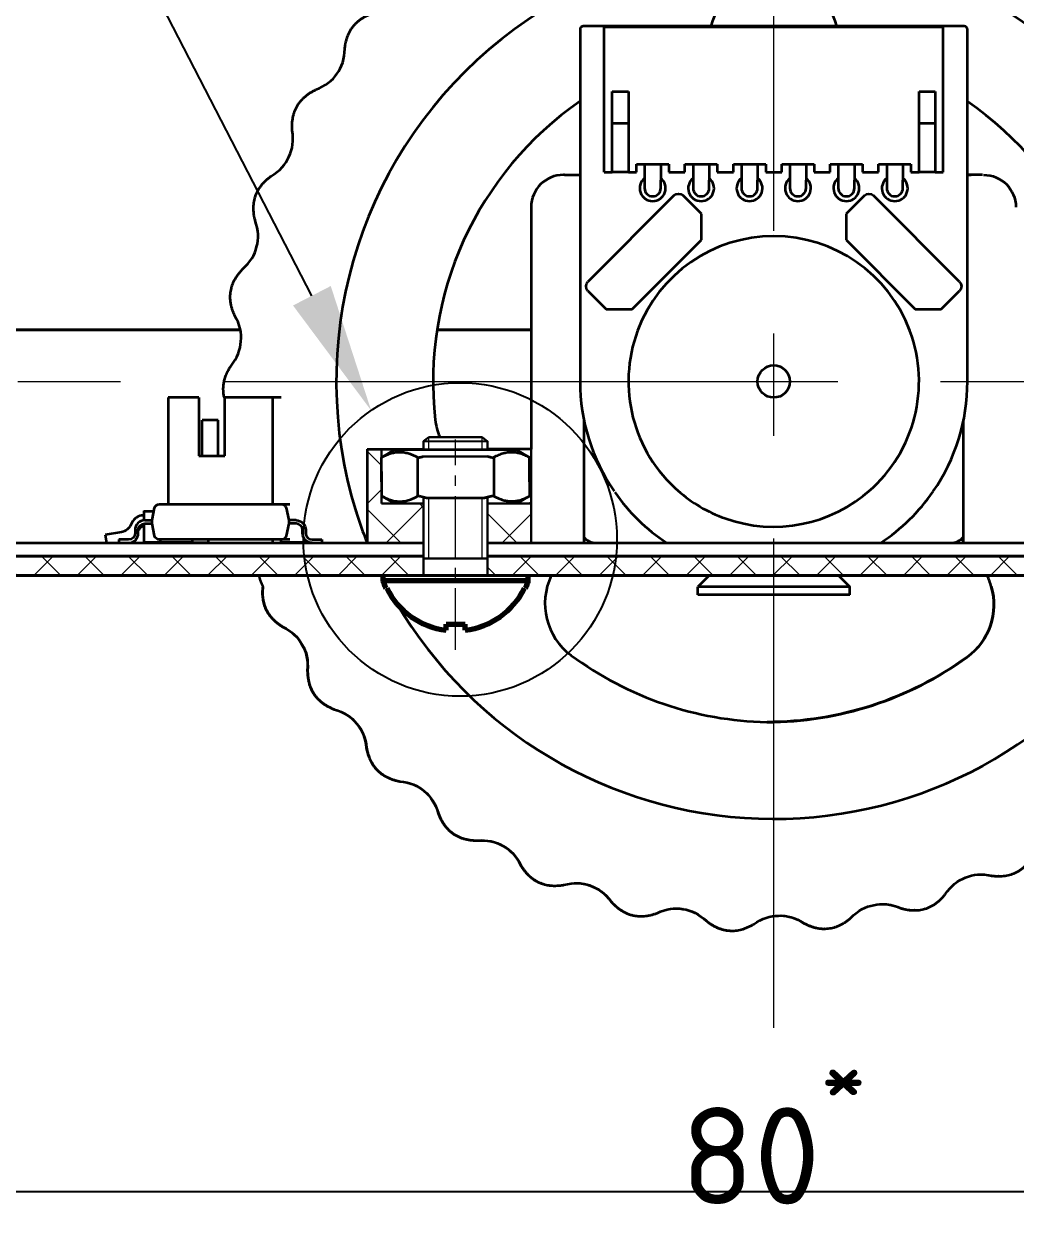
# Model space of a CAD drawing. Header units: millimetres. Extents: x -3633 to 871, y -630 to 261.
# Drawn here: x -569.53 to -538.81, y -323.44 to -286.03 of the extents above; entities that cross this region are included whole.
import ezdxf
from ezdxf import colors
from ezdxf.entities.mleader import LeaderData, LeaderLine
from ezdxf.math import Vec2, Vec3

# ---------------------------------------------------------------- set-up
doc = ezdxf.new("R2010")
doc.units = ezdxf.units.MM
doc.linetypes.add('CENTER2', pattern=[28.575, 19.05, -3.175, 3.175, -3.175])
for name, color, linetype, lineweight in [('Sheet', 7, 'Continuous', 30), ('Размерные линии', 7, 'Continuous', 15), ('Сплошная толстая основная', 7, 'Continuous', 70), ('Сплошная тонкая', 7, 'Continuous', 20), ('Штриховка', 7, 'Continuous', 9)]:
    doc.layers.add(name, color=color, linetype=linetype, lineweight=lineweight)
doc.styles.add('Main', font='isocpeur.ttf', dxfattribs={"height": 3})
doc.styles.get("Standard").update_dxf_attribs({"font": 'arial.ttf'})
doc.dimstyles.new('ISO-25', dxfattribs={"dimtxt": 3, "dimasz": 4, "dimexe": 1.25, "dimexo": 0.625, "dimtad": 1, "dimtoh": 1, "dimtxsty": 'Main', "dimcen": 2.5, "dimadec": 0, "dimazin": 0, "dimtfac": 1, "dimtmove": 0, "dimatfit": 3, "dimfxl": 1, "dimarcsym": 0})

# ---------------------------------------------------------------- blocks, each defined once
blk = doc.blocks.new('*D79')
at = {"layer": 'Defpoints', "color": 0, "transparency": 16777216}
for p in [(-586.315, -308.618), (-506.306, -308.62), (-506.306, -322.188)]:
    blk.add_point(p, dxfattribs=at)
at = {"layer": 'Размерные линии', "color": 0, "lineweight": -2, "transparency": 16777216}
for p, q in [((-586.315, -309.243), (-586.315, -323.438)), ((-506.306, -309.245), (-506.306, -323.438)), ((-582.315, -322.188), (-510.306, -322.188))]:
    blk.add_line(p, q, dxfattribs=at)
at = {"layer": 'Размерные линии', "color": 0, "transparency": 16777216}
for points in [[(-582.315, -321.521), (-582.315, -322.854), (-586.315, -322.188)], [(-510.306, -321.521), (-510.306, -322.854), (-506.306, -322.188)]]:
    blk.add_solid(points, dxfattribs=at)
at = {"layer": 'Размерные линии', "color": 0, "transparency": 16777216, "insert": (-546.311, -320.063), "char_height": 3, "width": 4.40385, "attachment_point": 5, "style": 'Main'}
blk.add_mtext('80{\\H0.7x;\\S*^ ;}', dxfattribs=at)

msp = doc.modelspace()

# ---------------------------------------------------------------- hatches: boundary and pattern name
at = {"layer": 'Сплошная тонкая', "lineweight": 0}
h = msp.add_hatch(dxfattribs=at)
h.set_pattern_fill('ANSI37', color=256, scale=0.3, angle=270)
h.set_pattern_definition([(315, (-1994.3762, -598.36485), (0.6735192, 0.6735192), []), (45, (-1994.3762, -598.36485), (-0.6735192, 0.6735192), [])])
h.paths.add_polyline_path([(-489.815, -295.498), (-491.315, -295.498), (-491.315, -300.498), (-491.315, -302.509), (-491.315, -302.509), (-494.114, -302.509), (-493.514, -303.109), (-489.815, -303.109)])
h.paths.add_polyline_path([(-601.315, -295.498), (-602.815, -295.498), (-602.815, -303.109), (-599.047, -303.114), (-598.563, -302.523), (-599.012, -302.523), (-601.315, -302.523), (-601.315, -300.511)])
edge = h.paths.add_edge_path()
edge.add_line((-587.326, -302.505), (-591.315, -302.523))
edge.add_line((-591.315, -302.523), (-594.138, -302.523))
edge.add_line((-594.138, -302.523), (-593.552, -303.109))
edge.add_line((-593.552, -303.109), (-591.315, -303.109))
edge.add_line((-591.315, -303.109), (-587.166, -303.109))
edge.add_ellipse((-588.397, -301.582), major_axis=(-1.326, 1.495), ratio=0.23538, start_angle=-138.9459, end_angle=168.6822, ccw=False)
edge.add_ellipse((-585.615, -302.377), major_axis=(1.213, 1.213), ratio=1, start_angle=139.2682, end_angle=160.2668, ccw=False)
edge.add_ellipse((-588.397, -301.582), major_axis=(-1.326, 1.495), ratio=0.23538, start_angle=221.0541, end_angle=528.6822)
edge.add_ellipse((-585.615, -302.377), major_axis=(1.213, 1.213), ratio=1, start_angle=139.2682, end_angle=160.2668, ccw=False)
edge.add_ellipse((-588.397, -301.582), major_axis=(-1.326, 1.495), ratio=0.23538, start_angle=221.0541, end_angle=528.6822)
edge.add_ellipse((-585.615, -302.377), major_axis=(1.213, 1.213), ratio=1, start_angle=139.2682, end_angle=160.2668, ccw=False)
edge.add_ellipse((-588.397, -301.582), major_axis=(-1.326, 1.495), ratio=0.23538, start_angle=-138.9459, end_angle=168.6822, ccw=False)
edge.add_ellipse((-585.615, -302.377), major_axis=(1.213, 1.213), ratio=1, start_angle=139.2682, end_angle=160.2668)
h.paths.add_polyline_path([(-507.158, -303.109), (-507.158, -302.509), (-509.56, -302.509), (-508.96, -303.109), (-499.009, -303.114), (-498.404, -302.509), (-505.314, -302.507), (-505.315, -303.107)])
at = {"layer": 'Штриховка'}
h = msp.add_hatch(dxfattribs=at)
h.set_pattern_fill('ANSI37', color=256, scale=0.4)
h.set_pattern_definition([(45, (-853.537, -1427.0978), (-0.8980256, 0.8980256), []), (135, (-853.537, -1427.0978), (-0.8980256, -0.8980256), [])])
h.paths.add_polyline_path([(-558.46, -300.879), (-558.456, -300.648), (-558.456, -299.126), (-558.903, -299.198), (-558.903, -300.496), (-558.903, -302.095), (-557.151, -302.098), (-557.151, -300.879)])
h.paths.add_polyline_path([(-555.168, -300.879), (-555.168, -302.098), (-553.822, -302.098), (-553.822, -300.879)])
h = msp.add_hatch(dxfattribs=at)
h.set_pattern_fill('ANSI37', color=256, scale=0.3, angle=270)
h.set_pattern_definition([(315, (-1998.6924, -598.36485), (0.6735192, 0.6735192), []), (45, (-1998.6924, -598.36485), (-0.6735192, 0.6735192), [])])
h.paths.add_polyline_path([(-585.323, -302.515), (-585.323, -303.113), (-579.669, -303.109), (-580.259, -302.509)])
h.paths.add_polyline_path([(-555.168, -302.512), (-555.168, -303.109), (-546.315, -303.109), (-546.315, -302.509)])
h.paths.add_polyline_path([(-557.151, -303.109), (-557.151, -302.513), (-580.259, -302.521), (-579.67, -303.109)])
h.paths.add_polyline_path([(-535.477, -302.58), (-535.477, -303.109), (-512.95, -303.109), (-512.348, -302.509), (-546.315, -302.515), (-546.315, -303.109), (-537.46, -303.109), (-537.46, -302.58)])

# ---------------------------------------------------------------- linework, layer by layer
at = {"layer": 'Sheet', "lineweight": 35, "ltscale": 1.31579}
for p, q in [((-540.407, -286.098), (-552.207, -286.098)), ((-551.557, -286.113), (-541.057, -286.113)), ((-551.557, -290.613), (-551.557, -286.113)), ((-541.057, -290.613), (-541.057, -286.113)), ((-552.307, -286.198), (-552.307, -297.098)), ((-540.307, -297.098), (-540.307, -286.198)), ((-551.307, -290.613), (-551.307, -288.113)), ((-551.307, -288.113), (-550.807, -288.113)), ((-550.807, -288.113), (-550.807, -290.613)), ((-541.807, -290.613), (-541.807, -288.113)), ((-541.807, -288.113), (-541.307, -288.113)), ((-541.307, -288.113), (-541.307, -290.613)), ((-550.807, -289.113), (-551.307, -289.113)), ((-541.307, -289.113), (-541.807, -289.113)), ((-551.557, -290.613), (-551.307, -290.613)), ((-550.807, -290.613), (-551.307, -290.613)), ((-550.807, -290.613), (-550.557, -290.613)), ((-550.557, -290.613), (-550.557, -290.363)), ((-550.557, -290.363), (-549.557, -290.363)), ((-550.307, -290.363), (-550.307, -290.863)), ((-549.807, -290.363), (-549.807, -290.863)), ((-549.557, -290.363), (-549.557, -290.613)), ((-549.557, -290.613), (-549.057, -290.613)), ((-549.057, -290.613), (-549.057, -290.363)), ((-549.057, -290.363), (-548.057, -290.363)), ((-548.807, -290.363), (-548.807, -290.863)), ((-548.307, -290.363), (-548.307, -290.863)), ((-548.057, -290.363), (-548.057, -290.613)), ((-548.057, -290.613), (-547.557, -290.613)), ((-547.557, -290.613), (-547.557, -290.363)), ((-547.557, -290.363), (-546.557, -290.363)), ((-547.307, -290.363), (-547.307, -290.863)), ((-546.807, -290.363), (-546.807, -290.863)), ((-546.557, -290.363), (-546.557, -290.613)), ((-546.557, -290.613), (-546.057, -290.613)), ((-546.057, -290.613), (-546.057, -290.363)), ((-546.057, -290.363), (-545.057, -290.363)), ((-545.807, -290.363), (-545.807, -290.863)), ((-545.307, -290.363), (-545.307, -290.863)), ((-545.057, -290.363), (-545.057, -290.613)), ((-545.057, -290.613), (-544.557, -290.613)), ((-544.557, -290.613), (-544.557, -290.363)), ((-544.557, -290.363), (-543.557, -290.363)), ((-544.307, -290.363), (-544.307, -290.863)), ((-543.807, -290.363), (-543.807, -290.863)), ((-543.557, -290.363), (-543.557, -290.613)), ((-543.557, -290.613), (-543.057, -290.613)), ((-543.057, -290.613), (-543.057, -290.363)), ((-543.057, -290.363), (-542.057, -290.363)), ((-542.807, -290.363), (-542.807, -290.863)), ((-542.307, -290.363), (-542.307, -290.863)), ((-542.057, -290.363), (-542.057, -290.613)), ((-542.057, -290.613), (-541.807, -290.613)), ((-541.307, -290.613), (-541.807, -290.613)), ((-541.307, -290.613), (-541.057, -290.613)), ((-552.79, -290.698), (-552.822, -290.698)), ((-552.79, -290.698), (-552.307, -290.698)), ((-550.307, -290.863), (-550.307, -291.113)), ((-549.807, -291.113), (-549.807, -290.863)), ((-548.807, -290.863), (-548.807, -291.113)), ((-548.307, -291.113), (-548.307, -290.863)), ((-547.307, -290.863), (-547.307, -291.113)), ((-546.807, -291.113), (-546.807, -290.863)), ((-545.807, -290.863), (-545.807, -291.113)), ((-545.307, -291.113), (-545.307, -290.863)), ((-544.307, -290.863), (-544.307, -291.113)), ((-543.807, -291.113), (-543.807, -290.863)), ((-542.807, -290.863), (-542.807, -291.113)), ((-542.307, -291.113), (-542.307, -290.863)), ((-539.84, -290.698), (-540.323, -290.698)), ((-540.307, -290.698), (-540.19, -290.698)), ((-549.397, -291.341), (-552.063, -294.007)), ((-548.549, -291.907), (-549.115, -291.341)), ((-543.499, -291.341), (-544.065, -291.907)), ((-540.55, -294.007), (-543.216, -291.341)), ((-553.822, -291.698), (-553.822, -299.198)), ((-548.549, -292.713), (-548.549, -291.907)), ((-544.065, -291.907), (-544.065, -292.713)), ((-550.691, -294.856), (-548.549, -292.713)), ((-544.065, -292.713), (-541.922, -294.856)), ((-552.063, -294.29), (-551.497, -294.856)), ((-541.116, -294.856), (-540.55, -294.29)), ((-551.497, -294.856), (-550.691, -294.856)), ((-541.922, -294.856), (-541.116, -294.856)), ((-562.83, -295.498), (-572.101, -295.498)), ((-572.101, -295.498), (-562.83, -295.498)), ((-553.822, -295.498), (-556.736, -295.498)), ((-556.736, -295.498), (-553.822, -295.498)), ((-564.115, -297.598), (-565.065, -297.598)), ((-565.065, -297.598), (-565.065, -300.902)), ((-564.115, -297.598), (-564.115, -299.398)), ((-561.565, -297.598), (-563.315, -297.598)), ((-563.315, -299.398), (-563.315, -297.598)), ((-561.827, -300.897), (-561.827, -297.598)), ((-563.515, -298.298), (-564.015, -298.298)), ((-564.015, -299.398), (-564.015, -298.298)), ((-563.515, -299.398), (-563.515, -298.298)), ((-552.19, -298.276), (-552.19, -300.498)), ((-540.44, -298.276), (-540.44, -300.498)), ((-558.903, -299.198), (-557.153, -299.198)), ((-558.903, -299.198), (-558.903, -300.498)), ((-558.8, -299.198), (-558.802, -299.198)), ((-558.052, -299.219), (-558.456, -299.453)), ((-553.822, -299.198), (-555.17, -299.198)), ((-554.273, -299.219), (-553.868, -299.453)), ((-564.115, -299.398), (-563.315, -299.398)), ((-558.456, -300.208), (-558.456, -299.453)), ((-557.162, -299.42), (-555.171, -299.417)), ((-553.868, -300.208), (-553.868, -299.453)), ((-558.456, -299.887), (-558.456, -300.642)), ((-553.868, -299.887), (-553.868, -300.642)), ((-558.903, -300.493), (-558.903, -302.098)), ((-558.045, -300.879), (-558.45, -300.646)), ((-554.269, -300.873), (-553.865, -300.64)), ((-552.19, -300.384), (-552.19, -302.098)), ((-540.44, -300.384), (-540.44, -302.098)), ((-565.815, -301.109), (-565.815, -301.399)), ((-565.565, -301.398), (-565.484, -301.017)), ((-565.337, -300.898), (-561.293, -300.898)), ((-561.408, -301.017), (-561.327, -301.398)), ((-553.865, -300.875), (-553.868, -300.874)), ((-566.191, -301.477), (-566.221, -301.54)), ((-565.815, -301.248), (-565.83, -301.248)), ((-565.815, -301.499), (-565.815, -302.068)), ((-565.79, -301.398), (-565.565, -301.398)), ((-565.79, -301.498), (-565.565, -301.498)), ((-565.565, -301.498), (-565.565, -301.398)), ((-565.484, -301.879), (-565.565, -301.498)), ((-561.327, -301.498), (-561.408, -301.879)), ((-561.327, -301.398), (-561.327, -301.498)), ((-561.102, -301.398), (-561.327, -301.398)), ((-561.102, -301.498), (-561.327, -301.498)), ((-566.513, -301.763), (-567.019, -301.852)), ((-567.019, -301.852), (-566.976, -302.098)), ((-566.09, -301.698), (-566.09, -301.798)), ((-565.99, -301.72), (-565.976, -301.691)), ((-565.99, -301.798), (-565.99, -301.698)), ((-560.902, -301.798), (-560.902, -301.698)), ((-560.802, -301.698), (-560.802, -301.798)), ((-573.215, -302.098), (-557.151, -302.098)), ((-566.684, -302.098), (-566.59, -302.081)), ((-566.29, -301.998), (-566.59, -301.998)), ((-566.59, -301.998), (-566.59, -302.098)), ((-565.315, -302.088), (-565.795, -302.088)), ((-561.293, -301.998), (-565.337, -301.998)), ((-565.315, -301.998), (-565.315, -302.068)), ((-565.315, -302.088), (-565.315, -302.068)), ((-564.315, -302.083), (-565.315, -302.083)), ((-565.065, -302.083), (-565.065, -302.098)), ((-564.315, -302.068), (-564.315, -301.998)), ((-564.315, -302.068), (-564.315, -302.088)), ((-564.315, -302.088), (-563.835, -302.088)), ((-563.815, -302.068), (-563.815, -301.998)), ((-561.827, -302.098), (-561.827, -301.998)), ((-561.577, -301.998), (-561.577, -302.068)), ((-561.077, -302.088), (-561.557, -302.088)), ((-560.696, -302.083), (-561.077, -302.083)), ((-560.602, -301.998), (-560.302, -301.998)), ((-560.302, -301.998), (-560.302, -302.098)), ((-555.168, -302.098), (-545.181, -302.098)), ((-552.129, -301.98), (-552.19, -302.031)), ((-545.203, -302.098), (-509.847, -302.098)), ((-540.501, -301.98), (-540.44, -302.031)), ((-548.305, -303.109), (-548.655, -303.459)), ((-544.305, -303.109), (-543.955, -303.459)), ((-543.955, -303.459), (-548.655, -303.459)), ((-548.655, -303.703), (-548.655, -303.459)), ((-543.955, -303.703), (-548.655, -303.703)), ((-543.955, -303.703), (-543.955, -303.459)), ((-539.57, -303.449), (-539.577, -303.449)), ((-539.57, -303.449), (-539.57, -303.449)), ((-561.512, -304.699), (-561.519, -304.699)), ((-560.915, -305.252), (-560.922, -305.252)), ((-560.748, -306.048), (-560.755, -306.048)), ((-559.914, -307.255), (-559.921, -307.255)), ((-559.227, -307.693), (-559.234, -307.693)), ((-558.921, -308.447), (-558.928, -308.447)), ((-557.885, -309.485), (-557.892, -309.485)), ((-557.131, -309.793), (-557.138, -309.793)), ((-556.695, -310.48), (-556.702, -310.48)), ((-546.512, -310.648), (-546.512, -310.648)), ((-546.512, -310.648), (-546.512, -310.648)), ((-555.49, -311.317), (-555.497, -311.317)), ((-554.694, -311.485), (-554.701, -311.485)), ((-554.142, -312.083), (-554.149, -312.083)), ((-553.086, -312.716), (-553.093, -312.716)), ((-551.993, -312.715), (-552, -312.715)), ((-539.553, -312.406), (-539.56, -312.406)), ((-539.337, -312.421), (-539.344, -312.421)), ((-551.344, -313.205), (-551.351, -313.205)), ((-549.117, -313.442), (-549.124, -313.442)), ((-542.398, -313.403), (-542.405, -313.403)), ((-550.421, -313.66), (-550.428, -313.66)), ((-548.39, -313.809), (-548.397, -313.809)), ((-546.156, -313.645), (-546.163, -313.645)), ((-541.946, -313.478), (-541.953, -313.478)), ((-547.602, -314.111), (-547.609, -314.111)), ((-545.376, -313.875), (-545.383, -313.875)), ((-544.739, -314.049), (-544.746, -314.049))]:
    msp.add_line(p, q, dxfattribs=at)
at = {"layer": 'Sheet'}
for p, q in [((-557.153, -298.951), (-556.988, -298.82)), ((-555.335, -298.82), (-556.988, -298.82)), ((-555.335, -298.82), (-555.17, -298.953)), ((-558.46, -300.879), (-558.46, -299.198)), ((-553.822, -302.098), (-553.822, -299.198)), ((-557.153, -300.879), (-558.46, -300.879)), ((-553.822, -300.879), (-555.17, -300.879))]:
    msp.add_line(p, q, dxfattribs=at)
at = {"layer": 'Sheet', "lineweight": 35}
for p, q in [((-555.137, -299.22), (-558.075, -299.22)), ((-554.272, -299.22), (-555.162, -299.22)), ((-557.346, -299.446), (-557.346, -300.649)), ((-554.979, -299.446), (-554.979, -300.649)), ((-557.056, -300.702), (-555.285, -300.701)), ((-557.048, -300.704), (-555.277, -300.703)), ((-565.815, -301.111), (-565.505, -301.111))]:
    msp.add_line(p, q, dxfattribs=at)
at = {"layer": 'Sheet', "ltscale": 0.921053}
for p, q in [((-555.17, -298.953), (-557.153, -298.951)), ((-557.153, -299.22), (-557.153, -298.951)), ((-555.17, -299.22), (-555.17, -298.951)), ((-557.153, -303.104), (-557.153, -300.678)), ((-555.17, -303.104), (-555.17, -300.673))]:
    msp.add_line(p, q, dxfattribs=at)
at = {"layer": 'Sheet', "ltscale": 1.31579}
msp.add_line((-555.17, -302.58), (-557.153, -302.58), dxfattribs=at)
at = {"layer": 'Sheet', "lineweight": 35, "ltscale": 1.31579}
msp.add_circle((-546.307, -297.098), 0.5, dxfattribs=at)
msp.add_circle((-546.307, -297.098), 0.5, dxfattribs=at)
for centre, radius, start, end in [((-546.309, -297.1), 13.55, 357.0479, 197.388), ((-546.304, -286.55), 2, 13.0667, 166.9333), ((-552.207, -286.198), 0.1, 90, 180), ((-540.407, -286.198), 0.1, 0, 90), ((-546.309, -297.1), 10.55, 124.6477, 186.4472), ((-546.309, -297.1), 10.55, 353.5029, 55.3257), ((-550.057, -291.113), 0.4, 128.6822, 51.3178), ((-548.557, -291.113), 0.4, 128.6822, 51.3178), ((-547.057, -291.113), 0.4, 128.6822, 51.3178), ((-545.557, -291.113), 0.4, 128.6822, 51.3178), ((-544.057, -291.113), 0.4, 128.6822, 51.3178), ((-542.557, -291.113), 0.4, 128.6822, 51.3178), ((-550.057, -291.113), 0.25, 180, 0), ((-548.557, -291.113), 0.25, 180, 0), ((-547.057, -291.113), 0.25, 180, 0), ((-545.557, -291.113), 0.25, 180, 0), ((-544.057, -291.113), 0.25, 180, 0), ((-542.557, -291.113), 0.25, 180, 0), ((-546.307, -297.098), 4.5, 310.9167, 229.0833), ((-546.307, -297.098), 6, 180, 214.5237), ((-546.307, -297.098), 6, 325.4763, 0), ((-554.805, -298.06), 2, 186.4472, 202.3457), ((-546.307, -297.098), 6, 214.8104, 236.4427), ((-546.307, -297.098), 4.5, 228.6516, 250.3264), ((-546.307, -297.098), 4.5, 250.3264, 312.0038), ((-546.307, -297.098), 6, 303.5573, 325.4202), ((-546.309, -297.1), 13.55, 197.2109, 201.6443), ((-565.83, -301.648), 0.4, 90, 154.71), ((-565.79, -301.698), 0.3, 90, 180), ((-561.102, -301.698), 0.2, 0, 90), ((-566.29, -301.798), 0.3, 270, 0), ((-560.602, -301.798), 0.2, 180, 270), ((-563.835, -302.068), 0.02, 270, 0), ((-551.807, -301.598), 0.5, 219.9529, 270), ((-540.823, -301.598), 0.5, 270, 320.0471), ((-551.394, -303.973), 2, 154.4079, 233.5029), ((-541.499, -303.978), 2, 15.3309, 25.7328), ((-541.488, -304.016), 2, 305.9882, 16.4715), ((-541.487, -304.016), 2, 305.9882, 16.4715), ((-546.309, -297.1), 10.55, 233.5029, 268.8365)]:
    msp.add_arc(centre, radius, start, end, dxfattribs=at)
at = {"layer": 'Sheet', "lineweight": 35, "ltscale": 1.31579, "extrusion": (0, 0, -1)}
for centre, radius, start, end in [((549.256, -291.483), 0.2, 45, 135), ((543.357, -291.483), 0.2, 45, 135), ((551.922, -294.149), 0.2, 315, 45), ((540.692, -294.149), 0.2, 135, 225), ((565.337, -301.048), 0.15, 12, 90), ((561.555, -301.048), 0.15, 90, 168), ((565.79, -301.698), 0.2, 0, 90), ((561.102, -301.698), 0.3, 90, 180), ((566.583, -301.369), 0.4, 205.29, 260), ((566.29, -301.798), 0.2, 180, 270), ((565.75, -301.798), 0.25, 25.29, 75.0298), ((560.602, -301.798), 0.3, 270, 0), ((565.795, -302.068), 0.02, 270, 0), ((565.337, -301.848), 0.15, 270, 348), ((561.557, -302.068), 0.02, 270, 0), ((561.555, -301.848), 0.15, 192, 270)]:
    msp.add_arc(centre, radius, start, end, dxfattribs=at)
at = {"layer": 'Sheet', "lineweight": 35, "ltscale": 1.31579}
for centre, major_axis, ratio, start_param, end_param in [((-552.822, -291.698), (0, 1), 0.999996, 0, 1.570796), ((-566.414, -306.885), (-6.351, 11.969), 1, 4.806488, 4.806515), ((-546.31, -297.098), (6.351, -11.969), 1, 4.68416, 4.691401), ((-546.31, -297.098), (6.351, -11.969), 1, 4.755919, 6.764958), ((-546.512, -297.098), (0, -10.55), 0.999999, 0, 0.6281)]:
    msp.add_ellipse(centre, major_axis=major_axis, ratio=ratio, start_param=start_param, end_param=end_param, dxfattribs=at)
at = {"layer": 'Sheet', "lineweight": 35, "ltscale": 1.31579, "extrusion": (0, 0, -1)}
for centre, major_axis, ratio, start_param, end_param in [((-539.808, -291.698), (0, 1), 0.999996, 0, 1.570796), ((-541.495, -304.016), (0.567, -1.918), 0.999999, 4.712389, 5.942555), ((-541.488, -304.016), (0.567, -1.918), 0.999999, 4.712389, 5.942555), ((-546.519, -297.098), (6.199, -8.536), 1, 0.000001, 0.627761), ((-546.512, -297.098), (6.199, -8.536), 1, 0.000001, 0.628101)]:
    msp.add_ellipse(centre, major_axis=major_axis, ratio=ratio, start_param=start_param, end_param=end_param, dxfattribs=at)
at = {"layer": 'Sheet', "lineweight": 35, "ltscale": 1.31579}
for points, degree in [([(-559.594, -286.791), (-559.501, -285.908), (-558.645, -285.672)], 2), ([(-559.838, -287.567), (-559.681, -287.362), (-559.6, -287.103), (-559.594, -286.791)], 3), ([(-560.487, -288.059), (-560.195, -287.948), (-559.979, -287.784), (-559.838, -287.567)], 3), ([(-561.221, -289.329), (-561.287, -288.443), (-560.487, -288.059)], 2), ([(-561.323, -290.136), (-561.205, -289.906), (-561.171, -289.637), (-561.221, -289.329)], 3), ([(-561.874, -290.736), (-561.606, -290.575), (-561.422, -290.375), (-561.323, -290.136)], 3), ([(-562.369, -292.116), (-562.592, -291.257), (-561.874, -290.736)], 2), ([(-562.325, -292.929), (-562.25, -292.682), (-562.265, -292.411), (-562.369, -292.116)], 3), ([(-562.76, -293.617), (-562.525, -293.411), (-562.38, -293.182), (-562.325, -292.929)], 3), ([(-563.001, -295.064), (-563.374, -294.259), (-562.76, -293.617)], 2), ([(-562.813, -295.856), (-562.783, -295.599), (-562.846, -295.335), (-563.001, -295.064)], 3), ([(-563.118, -296.611), (-562.923, -296.366), (-562.822, -296.114), (-562.813, -295.856)], 3), ([(-563.324, -297.598), (-563.446, -297.107), (-563.118, -296.611)], 2), ([(-562.123, -303.449), (-562.211, -303.29), (-562.242, -303.109)], 2), ([(-562.137, -303.449), (-562.239, -304.26), (-561.519, -304.699)], 2), ([(-562.13, -303.449), (-562.232, -304.26), (-561.512, -304.699)], 2), ([(-561.519, -304.699), (-561.239, -304.838), (-561.04, -305.022), (-560.922, -305.252)], 3), ([(-561.512, -304.699), (-561.232, -304.838), (-561.033, -305.022), (-560.915, -305.252)], 3), ([(-560.922, -305.252), (-560.785, -305.471), (-560.73, -305.737), (-560.755, -306.048)], 3), ([(-560.915, -305.252), (-560.778, -305.471), (-560.723, -305.737), (-560.748, -306.048)], 3), ([(-560.755, -306.048), (-560.749, -306.936), (-559.921, -307.255)], 2), ([(-560.748, -306.048), (-560.742, -306.936), (-559.914, -307.255)], 2), ([(-559.921, -307.255), (-559.62, -307.342), (-559.391, -307.487), (-559.234, -307.693)], 3), ([(-559.914, -307.255), (-559.613, -307.342), (-559.384, -307.487), (-559.227, -307.693)], 3), ([(-559.234, -307.693), (-559.061, -307.884), (-558.959, -308.136), (-558.928, -308.447)], 3), ([(-559.227, -307.693), (-559.054, -307.884), (-558.952, -308.136), (-558.921, -308.447)], 3), ([(-558.928, -308.447), (-558.764, -309.319), (-557.892, -309.485)], 2), ([(-558.921, -308.447), (-558.757, -309.319), (-557.885, -309.485)], 2), ([(-557.892, -309.485), (-557.581, -309.516), (-557.329, -309.619), (-557.138, -309.793)], 3), ([(-557.885, -309.485), (-557.574, -309.516), (-557.322, -309.619), (-557.131, -309.793)], 3), ([(-557.138, -309.793), (-556.933, -309.95), (-556.788, -310.179), (-556.702, -310.48)], 3), ([(-557.131, -309.793), (-556.926, -309.95), (-556.781, -310.179), (-556.695, -310.48)], 3), ([(-556.702, -310.48), (-556.385, -311.309), (-555.497, -311.317)], 2), ([(-556.695, -310.48), (-556.378, -311.309), (-555.49, -311.317)], 2), ([(-555.49, -311.317), (-555.178, -311.292), (-554.913, -311.348), (-554.694, -311.485)], 3), ([(-555.354, -311.311), (-555.104, -311.311), (-554.886, -311.369), (-554.701, -311.485)], 3), ([(-554.701, -311.485), (-554.471, -311.603), (-554.287, -311.803), (-554.149, -312.083)], 3), ([(-554.694, -311.485), (-554.464, -311.603), (-554.28, -311.803), (-554.142, -312.083)], 3), ([(-539.553, -312.406), (-538.673, -312.52), (-538.245, -311.742)], 2), ([(-554.149, -312.083), (-553.765, -312.716), (-553.093, -312.716)], 2), ([(-554.142, -312.083), (-553.682, -312.842), (-552.807, -312.691)], 2), ([(-540.365, -312.465), (-540.129, -312.359), (-539.859, -312.34), (-539.553, -312.406)], 3), ([(-552.807, -312.691), (-552.505, -312.611), (-552.234, -312.619), (-551.993, -312.715)], 3), ([(-552.417, -312.637), (-552.269, -312.637), (-552.13, -312.663), (-552, -312.715)], 3), ([(-552, -312.715), (-551.753, -312.79), (-551.537, -312.954), (-551.351, -313.205)], 3), ([(-551.993, -312.715), (-551.746, -312.79), (-551.53, -312.954), (-551.344, -313.205)], 3), ([(-540.993, -312.982), (-540.818, -312.723), (-540.609, -312.551), (-540.365, -312.465)], 3), ([(-539.896, -312.368), (-539.789, -312.368), (-539.677, -312.381), (-539.56, -312.406)], 3), ([(-539.56, -312.406), (-539.448, -312.421), (-539.344, -312.421)], 2), ([(-542.398, -313.403), (-541.552, -313.672), (-540.993, -312.982)], 2), ([(-551.351, -313.205), (-550.947, -313.66), (-550.428, -313.66)], 2), ([(-551.344, -313.205), (-550.755, -313.869), (-549.921, -313.565)], 2), ([(-549.921, -313.565), (-549.638, -313.432), (-549.37, -313.391), (-549.117, -313.442)], 3), ([(-549.335, -313.421), (-549.264, -313.421), (-549.193, -313.428), (-549.124, -313.442)], 3), ([(-549.124, -313.442), (-548.867, -313.473), (-548.625, -313.595), (-548.397, -313.809)], 3), ([(-549.117, -313.442), (-548.86, -313.473), (-548.618, -313.595), (-548.39, -313.809)], 3), ([(-543.918, -313.713), (-543.7, -313.489), (-543.463, -313.357), (-543.208, -313.315)], 3), ([(-543.208, -313.315), (-542.957, -313.254), (-542.687, -313.283), (-542.398, -313.403)], 3), ([(-542.949, -313.284), (-542.776, -313.284), (-542.595, -313.324), (-542.405, -313.403)], 3), ([(-542.405, -313.403), (-542.168, -313.478), (-541.953, -313.478)], 2), ([(-548.397, -313.809), (-548.013, -314.111), (-547.609, -314.111)], 2), ([(-548.39, -313.809), (-547.692, -314.358), (-546.926, -313.909)], 2), ([(-546.926, -313.909), (-546.672, -313.728), (-546.415, -313.64), (-546.156, -313.645)], 3), ([(-546.181, -313.645), (-546.175, -313.645), (-546.169, -313.645), (-546.163, -313.645)], 3), ([(-546.156, -313.645), (-545.899, -313.629), (-545.638, -313.706), (-545.376, -313.875)], 3), ([(-546.093, -313.643), (-545.858, -313.644), (-545.621, -313.721), (-545.383, -313.875)], 3), ([(-545.376, -313.875), (-544.592, -314.291), (-543.918, -313.713)], 2), ([(-545.383, -313.875), (-545.055, -314.049), (-544.746, -314.049)], 2)]:
    msp.add_open_spline(points, degree=degree, dxfattribs=at)
for points, knots in [([(-558.456, -299.453), (-558.456, -299.453), (-558.453, -299.451), (-558.446, -299.447), (-558.445, -299.447), (-558.443, -299.446)], [0.048290108, 0.048290108, 0.048290108, 0.048290108, 0.052300587, 0.052300587, 0.053399437, 0.053399437, 0.053399437, 0.053399437]), ([(-557.346, -299.446), (-557.344, -299.447), (-557.342, -299.447), (-557.332, -299.451), (-557.321, -299.453), (-557.298, -299.453), (-557.284, -299.451), (-557.267, -299.447), (-557.263, -299.447), (-557.259, -299.446)], [0.04318078, 0.04318078, 0.04318078, 0.04318078, 0.04427963, 0.04427963, 0.04829011, 0.04829011, 0.05230059, 0.05230059, 0.05339944, 0.05339944, 0.05339944, 0.05339944]), ([(-555.065, -299.446), (-555.062, -299.447), (-555.058, -299.447), (-555.041, -299.451), (-555.027, -299.453), (-555.004, -299.453), (-554.993, -299.451), (-554.983, -299.447), (-554.981, -299.447), (-554.979, -299.446)], [0.04318078, 0.04318078, 0.04318078, 0.04318078, 0.04427963, 0.04427963, 0.04829011, 0.04829011, 0.05230059, 0.05230059, 0.05339944, 0.05339944, 0.05339944, 0.05339944]), ([(-553.882, -299.446), (-553.88, -299.447), (-553.878, -299.447), (-553.871, -299.451), (-553.868, -299.453), (-553.868, -299.453)], [0.043180778, 0.043180778, 0.043180778, 0.043180778, 0.044279628, 0.044279628, 0.048290108, 0.048290108, 0.048290108, 0.048290108]), ([(-558.456, -300.642), (-558.456, -300.642), (-558.453, -300.643), (-558.446, -300.647), (-558.445, -300.648), (-558.443, -300.649)], [0.048290108, 0.048290108, 0.048290108, 0.048290108, 0.052300587, 0.052300587, 0.053399437, 0.053399437, 0.053399437, 0.053399437]), ([(-557.346, -300.649), (-557.344, -300.648), (-557.342, -300.647), (-557.332, -300.643), (-557.321, -300.642), (-557.298, -300.642), (-557.284, -300.643), (-557.267, -300.647), (-557.263, -300.648), (-557.259, -300.649)], [0.04318078, 0.04318078, 0.04318078, 0.04318078, 0.04427963, 0.04427963, 0.04829011, 0.04829011, 0.05230059, 0.05230059, 0.05339944, 0.05339944, 0.05339944, 0.05339944]), ([(-555.065, -300.649), (-555.062, -300.648), (-555.058, -300.647), (-555.041, -300.643), (-555.027, -300.642), (-555.004, -300.642), (-554.993, -300.643), (-554.983, -300.647), (-554.981, -300.648), (-554.979, -300.649)], [0.04318078, 0.04318078, 0.04318078, 0.04318078, 0.04427963, 0.04427963, 0.04829011, 0.04829011, 0.05230059, 0.05230059, 0.05339944, 0.05339944, 0.05339944, 0.05339944]), ([(-553.882, -300.649), (-553.88, -300.648), (-553.878, -300.647), (-553.871, -300.643), (-553.868, -300.642), (-553.868, -300.642)], [0.043180778, 0.043180778, 0.043180778, 0.043180778, 0.044279628, 0.044279628, 0.048290108, 0.048290108, 0.048290108, 0.048290108]), ([(-562.13, -303.449), (-562.131, -303.449), (-562.133, -303.449), (-562.135, -303.449), (-562.136, -303.449), (-562.137, -303.449)], [-0.62, -0.62, -0.62, -0.62, -0.31, -0.31, 0, 0, 0, 0])]:
    msp.add_open_spline(points, degree=3, knots=knots, dxfattribs=at)
for points, weights in [([(-558.443, -299.446), (-557.894, -299.141), (-557.346, -299.446)], [1.00661502501, 1.14808551337, 1.00661502501]), ([(-557.259, -299.446), (-557.21, -299.432), (-557.162, -299.42)], [1.00661502501, 1.01218245657, 1.01731168657]), ([(-555.171, -299.417), (-555.123, -299.43), (-555.074, -299.443)], [1.01731150628, 1.01218235873, 1.00661502501]), ([(-555.162, -299.42), (-555.114, -299.432), (-555.065, -299.446)], [1.01731150628, 1.01218235873, 1.00661502501]), ([(-554.979, -299.446), (-554.43, -299.141), (-553.882, -299.446)], [1.00661502501, 1.14808551337, 1.00661502501]), ([(-558.436, -300.653), (-557.888, -300.958), (-557.339, -300.653)], [1.00661502501, 1.14808551337, 1.00661502501]), ([(-557.268, -300.647), (-557.16, -300.677), (-557.057, -300.701)], [1.00661502501, 1.01896519389, 1.02915905903]), ([(-557.259, -300.649), (-557.151, -300.679), (-557.048, -300.703)], [1.00661502501, 1.01896519389, 1.02915905903]), ([(-555.285, -300.701), (-555.182, -300.677), (-555.074, -300.647)], [1.02915888488, 1.0189650884, 1.00661502501]), ([(-555.277, -300.703), (-555.173, -300.679), (-555.065, -300.649)], [1.02915888488, 1.0189650884, 1.00661502501]), ([(-554.975, -300.647), (-554.427, -300.952), (-553.878, -300.647)], [1.00661502501, 1.14808551337, 1.00661502501])]:
    msp.add_rational_spline(points, weights, degree=2, dxfattribs=at)
at = {"layer": 'Размерные линии', "lineweight": 25}
msp.add_circle((-556.021, -301.993), 4.855, dxfattribs=at)
at = {"layer": 'Сплошная толстая основная', "lineweight": 40, "ltscale": 1.31579}
for p, q in [((-580.27, -302.509), (-557.151, -302.509)), ((-557.151, -302.509), (-573.215, -302.509)), ((-547.715, -302.509), (-555.168, -302.509)), ((-555.168, -302.509), (-544.905, -302.509)), ((-512.36, -302.509), (-544.915, -302.509)), ((-544.915, -302.509), (-512.36, -302.509)), ((-544.305, -303.109), (-585.323, -303.109)), ((-548.325, -303.109), (-507.307, -303.109)), ((-508.96, -303.109), (-544.315, -303.109))]:
    msp.add_line(p, q, dxfattribs=at)
at = {"layer": 'Сплошная толстая основная', "ltscale": 1.31579}
for p, q in [((-558.41, -303.277), (-558.41, -303.118)), ((-553.91, -303.277), (-558.41, -303.277)), ((-553.91, -303.277), (-553.91, -303.118)), ((-558.292, -303.502), (-558.313, -303.502)), ((-554.006, -303.502), (-554.027, -303.502))]:
    msp.add_line(p, q, dxfattribs=at)
at = {"layer": 'Сплошная толстая основная'}
for p, q in [((-556.457, -304.805), (-556.457, -304.613)), ((-556.457, -304.613), (-555.862, -304.613)), ((-555.862, -304.805), (-555.862, -304.613))]:
    msp.add_line(p, q, dxfattribs=at)
at = {"layer": 'Сплошная толстая основная', "ltscale": 1.31579, "extrusion": (0, 0, -1)}
for start, end in [(333.7897, 339.6359), (200.3641, 206.2103)]:
    msp.add_arc((556.16, -302.442), 2.4, start, end, dxfattribs=at)
at = {"layer": 'Сплошная толстая основная', "ltscale": 1.31579}
for start, end in [(206.4335, 262.8202), (277.1798, 333.5665)]:
    msp.add_arc((-556.16, -302.442), 2.381, start, end, dxfattribs=at)
at = {"layer": 'Сплошная тонкая', "linetype": 'CENTER2', "lineweight": 0}
for p, q in [((-546.315, -244.812), (-546.315, -317.116)), ((-546.315, -244.812), (-546.315, -316.905)), ((-591.944, -297.098), (-501.19, -297.098))]:
    msp.add_line(p, q, dxfattribs=at)
at = {"layer": 'Сплошная тонкая'}
for p, q in [((-556.988, -299.22), (-556.988, -298.82)), ((-555.335, -299.22), (-555.335, -298.82)), ((-556.988, -302.58), (-556.988, -300.702)), ((-555.335, -302.58), (-555.335, -300.701))]:
    msp.add_line(p, q, dxfattribs=at)
at = {"layer": 'Сплошная тонкая', "linetype": 'CENTER2', "ltscale": 0.1}
msp.add_line((-556.16, -305.409), (-556.16, -298.891), dxfattribs=at)

# ---------------------------------------------------------------- dimensions: what is measured, and where the dimension line sits
at = {"layer": 'Размерные линии'}
dim = msp.add_linear_dim(base=(-506.306, -322.188), p1=(-586.315, -308.618), p2=(-506.306, -308.62), text='80{\\H0.7x;\\S*^ ;}', dimstyle='ISO-25', override={"dimtxsty": 'Main'}, dxfattribs=at)
dim.commit()
dim.dimension.update_dxf_attribs({"geometry": '*D79', "text_midpoint": (-546.311, -320.063)})

# ---------------------------------------------------------------- leaders
at = {"layer": 'Размерные линии', "lineweight": 25}
ml = msp.add_multileader_mtext('Standard', dxfattribs=at)
ml.set_content('', color=256)
ml.set_leader_properties()
ml.build(insert=Vec2(0, 0))
ctx = ml.context
ctx.base_point, ctx.plane_origin = Vec3(-573.683, -284.857), Vec3(-560.355, -294.092)
ctx.text_align_type = 2
notes = []
notes.append((ctx, [(0, (1, 1, 0), (-565.566, -284.857), (-1, 0), 4.117, [(0, [(-558.777, -297.997)], 0, [])])]))
ctx.mtext.insert, ctx.mtext.alignment, ctx.mtext.flow_direction = Vec3(-571.683, -282.857), 3, 5
for ctx, leaders in notes:
    for number, flags, end, landing, length, lines in leaders:
        leader = LeaderData()
        leader.index, (leader.has_last_leader_line, leader.has_dogleg_vector, leader.attachment_direction) = number, flags
        leader.last_leader_point, leader.dogleg_vector, leader.dogleg_length = Vec3(end), Vec3(landing), length
        for number, points, colour, breaks in lines:
            line = LeaderLine()
            line.index, line.vertices, line.color, line.breaks = number, Vec3.list(points), colors.encode_raw_color(colour), breaks
            leader.lines.append(line)
        ctx.leaders.append(leader)

doc.saveas('drawing.dxf')
